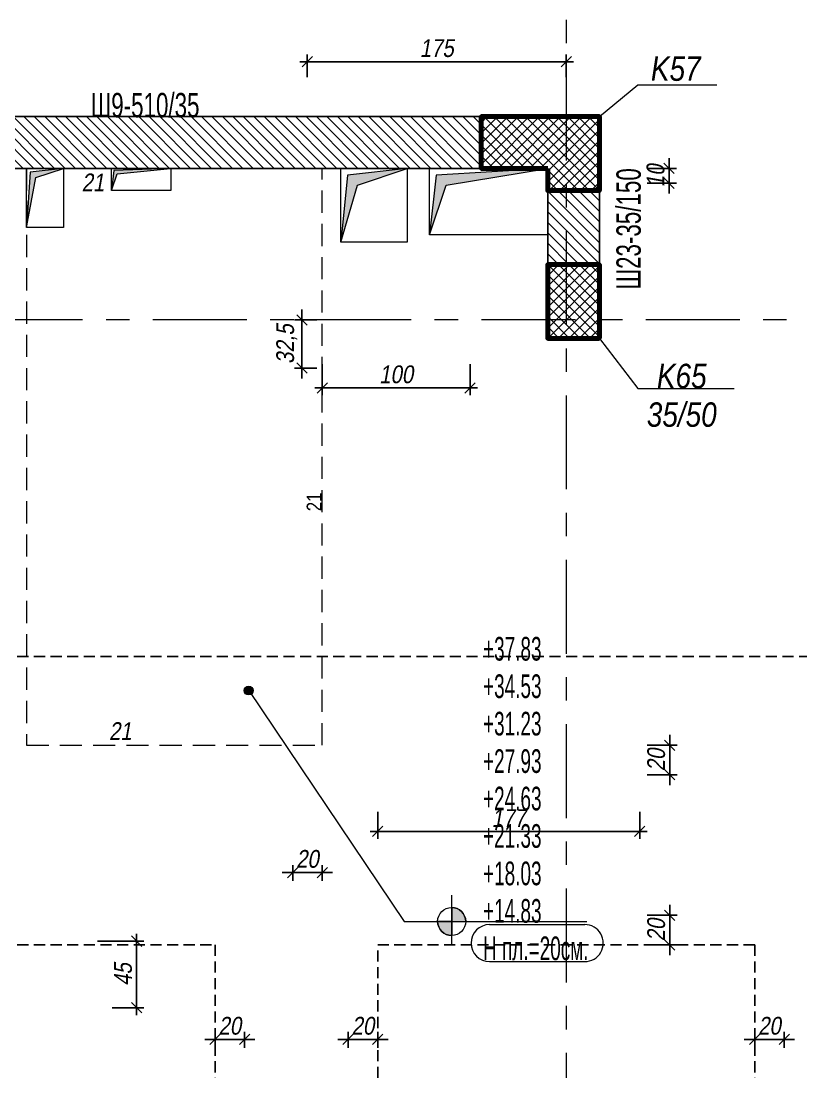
# Model space of a CAD drawing. Header units: millimetres. Extents: x 15565 to 20040, y -491 to 2778.
# Drawn here: x 17232 to 17759, y 550 to 1261 of the extents above; entities that cross this region are included whole.
import ezdxf

# ---------------------------------------------------------------- set-up
doc = ezdxf.new("R2010")
doc.units = ezdxf.units.MM
doc.header["$PDMODE"] = 35
for name, pattern in [('Grid Line', [111.125, 63.49999999999999, -15.875, 15.875, -15.875]), ('HIDDEN', [0.375, 0.25, -0.125]), ('Hidden 3mm', [22.5, 15, -7.499999999999999])]:
    doc.linetypes.add(name, pattern=pattern)
doc.layers.get('Defpoints').update_dxf_attribs({"color": 6})
for name, color, linetype, lineweight in [('A-DETL-GENF', 92, 'Continuous', 18), ('A-FLOR-HDLN', 132, 'Hidden 3mm', 18), ('A-FLOR-IDEN', 11, 'Continuous', 9), ('A-WALL-IDEN', 52, 'Continuous', 9), ('A-WALL-PATT', 7, 'Continuous', 50), ('C- оси', 1, 'Continuous', 9), ('S-COLS', 126, 'Continuous', 70), ('S-COLS-IDEN', 50, 'Continuous', 9), ('S-COLS_H', 7, 'Continuous', 70), ('греди', 4, 'Continuous', 25), ('гредиOther', 4, 'Continuous', 25), ('стени', 3, 'Continuous', 25)]:
    doc.layers.add(name, color=color, linetype=linetype, lineweight=lineweight)
doc.layers.add('GA_X', color=41, linetype='Continuous')
doc.layers.add('GA_Y', color=41, linetype='Continuous')
doc.styles.add('Arial Narrow_2', font='ARIALN.TTF', dxfattribs={"width": 0.8, "height": 16.5})
doc.styles.add('Arial Narrow_4', font='ARIALN.TTF', dxfattribs={"width": 0.7, "height": 15.99999999999999})
doc.styles.add('Arial Narrow_I_1', font='ARIALNI.TTF', dxfattribs={"height": 16.49999999999999})
doc.styles.add('arn', font='ARIALN.TTF')
doc.styles.add('text', font='ARIALN.TTF', dxfattribs={"oblique": 10})
doc.dimstyles.new('arm', dxfattribs={"dimtxt": 10, "dimasz": 7, "dimexe": 5, "dimexo": 5, "dimgap": 3, "dimtad": 1, "dimdec": 1, "dimrnd": 0.5, "dimzin": 9, "dimtxsty": 'arn', "dimblk": 'OBLIQUE', "dimcen": -2.5, "dimdle": 5, "dimse1": 1, "dimse2": 1, "dimsd1": 1, "dimsd2": 1, "dimclrd": 256, "dimclre": 256, "dimclrt": 21, "dimadec": 0, "dimazin": 0, "dimtfac": 1, "dimtdec": 1, "dimtix": 1, "dimtmove": 2, "dimatfit": 3, "dimldrblk": 'DOT', "dimfxl": 1, "dimlwd": -1, "dimlwe": -1, "dimarcsym": 0})
doc.dimstyles.new('S&P', dxfattribs={"dimtxt": 12, "dimasz": 7, "dimexe": 5, "dimexo": 5, "dimgap": 3, "dimtad": 1, "dimdec": 1, "dimrnd": 0.5, "dimzin": 9, "dimtxsty": 'text', "dimblk": 'OBLIQUE', "dimcen": -2.5, "dimdle": 5, "dimclrd": 256, "dimclre": 256, "dimclrt": 21, "dimadec": 0, "dimazin": 0, "dimtfac": 1, "dimtdec": 1, "dimtix": 1, "dimtmove": 2, "dimatfit": 3, "dimldrblk": 'DOT', "dimfxl": 1, "dimlwd": -1, "dimlwe": -1, "dimarcsym": 0})
pattern_1 = [(135, (-14351.68166962465, 4115.317611018292), (-3.535533905932738, -3.535533905932737), [])]
pattern_2 = [(45, (-14351.68166962465, 4115.317611018292), (-3.535533905932738, 3.535533905932738), []), (135, (-14351.68166962465, 4115.317611018292), (-3.535533905932738, -3.535533905932737), [])]

# ---------------------------------------------------------------- blocks, each defined once
blk = doc.blocks.new('_Oblique')
at = {"color": 0, "linetype": 'ByBlock', "lineweight": -2}
blk.add_line((-0.5, -0.5), (0.5, 0.5), dxfattribs=at)
blk = doc.blocks.new('*D46')
at = {"layer": 'Defpoints', "color": 0, "transparency": 16777216}
for p in [(17650.1999539829, 771.163100662196), (17650.1999539829, 751.1631006621958), (17670.52575277932, 751.1631006621959)]:
    blk.add_point(p, dxfattribs=at)
at = {"layer": 'GA_X', "transparency": 16777216}
for p, q in [((17670.52575277932, 771.1631006621961), (17670.52575277932, 778.1631006621961)), ((17655.1999539829, 771.163100662196), (17675.52575277932, 771.1631006621961)), ((17670.52575277932, 771.1631006621961), (17670.52575277932, 751.1631006621959)), ((17655.1999539829, 751.1631006621958), (17675.52575277932, 751.1631006621959)), ((17670.52575277932, 751.1631006621959), (17670.52575277932, 744.1631006621959))]:
    blk.add_line(p, q, dxfattribs=at)
at = {"layer": 'GA_X', "transparency": 16777216, "xscale": 7, "yscale": 7, "zscale": 7}
for p, rotation in [((17670.52575277932, 771.1631006621961), 270), ((17670.52575277932, 751.1631006621959), 90)]:
    blk.add_blockref('_Oblique', p, dxfattribs=dict(at, rotation=rotation))
at = {"layer": 'GA_X', "color": 21, "transparency": 16777216, "insert": (17661.39887692666, 761.1631006621908), "char_height": 12, "attachment_point": 5, "rotation": 90, "style": 'text'}
blk.add_mtext('20', dxfattribs=at)
blk = doc.blocks.new('_Dot')
at = {"color": 0, "linetype": 'ByBlock', "lineweight": -2}
blk.add_line((-0.5, 0), (-1, 0), dxfattribs=at)
at = {"color": 0, "linetype": 'ByBlock', "const_width": 0.5}
blk.add_lwpolyline([(-0.25, 0, 1), (0.25, 0, 1)], format="xyb", close=True, dxfattribs=at)
blk = doc.blocks.new('*D56')
at = {"layer": 'Defpoints', "color": 0, "transparency": 16777216}
for p in [(17650.1999539829, 656.1631006622358), (17650.1999539829, 636.1631006622358), (17670.5257527793, 636.1631006622359)]:
    blk.add_point(p, dxfattribs=at)
at = {"layer": 'GA_X', "transparency": 16777216}
for p, q in [((17670.5257527793, 656.1631006622359), (17670.5257527793, 663.1631006622359)), ((17655.1999539829, 656.1631006622358), (17675.5257527793, 656.1631006622359)), ((17670.5257527793, 656.1631006622359), (17670.5257527793, 636.1631006622359)), ((17655.1999539829, 636.1631006622358), (17675.5257527793, 636.1631006622359)), ((17670.5257527793, 636.1631006622359), (17670.5257527793, 629.1631006622359))]:
    blk.add_line(p, q, dxfattribs=at)
at = {"layer": 'GA_X', "transparency": 16777216, "xscale": 7, "yscale": 7, "zscale": 7}
for p, rotation in [((17670.5257527793, 656.1631006622359), 270), ((17670.5257527793, 636.1631006622359), 90)]:
    blk.add_blockref('_Oblique', p, dxfattribs=dict(at, rotation=rotation))
at = {"layer": 'GA_X', "color": 21, "transparency": 16777216, "insert": (17661.39887692664, 646.1631006622307), "char_height": 12, "attachment_point": 5, "rotation": 90, "style": 'text'}
blk.add_mtext('20', dxfattribs=at)
blk = doc.blocks.new('*D69')
at = {"layer": 'Defpoints', "color": 0, "transparency": 16777216}
for p in [(17650.1999539829, 1161.163100662236), (17650.1999539829, 1151.163100662236), (17670.06293635174, 1151.163100662236)]:
    blk.add_point(p, dxfattribs=at)
at = {"layer": 'GA_X', "transparency": 16777216}
for p, q in [((17670.06293635174, 1161.163100662236), (17670.06293635174, 1168.163100662236)), ((17655.1999539829, 1161.163100662236), (17675.06293635174, 1161.163100662236)), ((17670.06293635174, 1161.163100662236), (17670.06293635174, 1151.163100662236)), ((17655.1999539829, 1151.163100662236), (17675.06293635174, 1151.163100662236)), ((17670.06293635174, 1151.163100662236), (17670.06293635174, 1144.163100662236))]:
    blk.add_line(p, q, dxfattribs=at)
at = {"layer": 'GA_X', "transparency": 16777216, "xscale": 7, "yscale": 7, "zscale": 7}
for p, rotation in [((17670.06293635174, 1161.163100662236), 270), ((17670.06293635174, 1151.163100662236), 90)]:
    blk.add_blockref('_Oblique', p, dxfattribs=dict(at, rotation=rotation))
at = {"layer": 'GA_X', "color": 21, "transparency": 16777216, "insert": (17660.93606049908, 1156.163100662231), "char_height": 12, "attachment_point": 5, "rotation": 90, "style": 'text'}
blk.add_mtext('10', dxfattribs=at)
blk = doc.blocks.new('*D73')
at = {"layer": 'Defpoints', "color": 0, "transparency": 16777216}
for p in [(17437.96453472594, 946.1940963954135), (17437.96453472602, 946.1940963954135), (17437.96453472594, 925.1940963954135)]:
    blk.add_point(p, dxfattribs=at)
at = {"layer": 'GA_X', "color": 21, "transparency": 16777216, "insert": (17429.94407087882, 935.6940963954083), "char_height": 10, "attachment_point": 5, "rotation": 90, "style": 'arn'}
blk.add_mtext('21', dxfattribs=at)
blk = doc.blocks.new('*D104')
at = {"layer": 'Defpoints', "color": 0, "transparency": 16777216}
for p in [(17435.46453472595, 1033.870857741711), (17535.46453472592, 1033.870857741711), (17535.46453472592, 1012.720913561096)]:
    blk.add_point(p, dxfattribs=at)
at = {"layer": 'GA_X', "transparency": 16777216}
for p, q in [((17435.46453472595, 1028.870857741711), (17435.46453472595, 1007.720913561096)), ((17535.46453472592, 1028.870857741711), (17535.46453472592, 1007.720913561096)), ((17430.46453472595, 1012.720913561096), (17540.46453472592, 1012.720913561096))]:
    blk.add_line(p, q, dxfattribs=at)
at = {"layer": 'GA_X', "transparency": 16777216, "xscale": 7, "yscale": 7, "zscale": 7, "rotation": 180}
blk.add_blockref('_Oblique', (17435.46453472595, 1012.720913561096), dxfattribs=at)
at = {"layer": 'GA_X', "transparency": 16777216, "xscale": 7, "yscale": 7, "zscale": 7}
blk.add_blockref('_Oblique', (17535.46453472592, 1012.720913561096), dxfattribs=at)
at = {"layer": 'GA_X', "color": 21, "transparency": 16777216, "insert": (17485.46453472594, 1021.847789413756), "char_height": 12, "attachment_point": 5, "style": 'text'}
blk.add_mtext('100', dxfattribs=at)
blk = doc.blocks.new('*D113')
at = {"layer": 'Defpoints', "color": 0, "transparency": 16777216}
for p in [(17472.96453472599, 731.1202096048688), (17650.1999539829, 731.1202096048688), (17650.1999539829, 712.8600135873039)]:
    blk.add_point(p, dxfattribs=at)
at = {"layer": 'GA_X', "transparency": 16777216}
for p, q in [((17472.96453472599, 726.1202096048688), (17472.96453472599, 707.8600135873039)), ((17650.1999539829, 726.1202096048688), (17650.1999539829, 707.8600135873039)), ((17467.96453472599, 712.8600135873039), (17655.1999539829, 712.8600135873039))]:
    blk.add_line(p, q, dxfattribs=at)
at = {"layer": 'GA_X', "transparency": 16777216, "xscale": 7, "yscale": 7, "zscale": 7, "rotation": 180}
blk.add_blockref('_Oblique', (17472.96453472599, 712.8600135873039), dxfattribs=at)
at = {"layer": 'GA_X', "transparency": 16777216, "xscale": 7, "yscale": 7, "zscale": 7}
blk.add_blockref('_Oblique', (17650.1999539829, 712.8600135873039), dxfattribs=at)
at = {"layer": 'GA_X', "color": 21, "transparency": 16777216, "insert": (17561.58224435445, 721.8845702039479), "char_height": 12, "attachment_point": 5, "style": 'text'}
blk.add_mtext('177', dxfattribs=at)
blk = doc.blocks.new('*D144')
at = {"layer": 'Defpoints', "color": 0, "transparency": 16777216}
for p in [(17382.96453472594, 572.2498405955248), (17362.96453472594, 561.5968754966738), (17382.96453472594, 561.5968754966738)]:
    blk.add_point(p, dxfattribs=at)
at = {"layer": 'GA_Y', "transparency": 16777216}
for p, q in [((17362.96453472594, 566.5968754966738), (17362.96453472594, 577.2498405955248)), ((17382.96453472594, 566.5968754966738), (17382.96453472594, 577.2498405955248)), ((17362.96453472594, 572.2498405955248), (17355.96453472594, 572.2498405955248)), ((17362.96453472594, 572.2498405955248), (17382.96453472594, 572.2498405955248)), ((17382.96453472594, 572.2498405955248), (17389.96453472594, 572.2498405955248))]:
    blk.add_line(p, q, dxfattribs=at)
at = {"layer": 'GA_Y', "transparency": 16777216, "xscale": 7, "yscale": 7, "zscale": 7}
blk.add_blockref('_Oblique', (17362.96453472594, 572.2498405955248), dxfattribs=at)
at = {"layer": 'GA_Y', "transparency": 16777216, "xscale": 7, "yscale": 7, "zscale": 7, "rotation": 180}
blk.add_blockref('_Oblique', (17382.96453472594, 572.2498405955248), dxfattribs=at)
at = {"layer": 'GA_Y', "color": 21, "transparency": 16777216, "insert": (17372.96453472594, 581.3767164481851), "char_height": 12, "attachment_point": 5, "style": 'text'}
blk.add_mtext('20', dxfattribs=at)
blk = doc.blocks.new('*D145')
at = {"layer": 'Defpoints', "color": 0, "transparency": 16777216}
for p in [(17747.96453472594, 572.2498405955155), (17727.96453472594, 561.5968754966644), (17747.96453472594, 561.5968754966644)]:
    blk.add_point(p, dxfattribs=at)
at = {"layer": 'GA_Y', "transparency": 16777216}
for p, q in [((17727.96453472594, 566.5968754966644), (17727.96453472594, 577.2498405955155)), ((17747.96453472594, 566.5968754966644), (17747.96453472594, 577.2498405955155)), ((17727.96453472594, 572.2498405955155), (17720.96453472594, 572.2498405955155)), ((17727.96453472594, 572.2498405955155), (17747.96453472594, 572.2498405955155)), ((17747.96453472594, 572.2498405955155), (17754.96453472594, 572.2498405955155))]:
    blk.add_line(p, q, dxfattribs=at)
at = {"layer": 'GA_Y', "transparency": 16777216, "xscale": 7, "yscale": 7, "zscale": 7}
blk.add_blockref('_Oblique', (17727.96453472594, 572.2498405955155), dxfattribs=at)
at = {"layer": 'GA_Y', "transparency": 16777216, "xscale": 7, "yscale": 7, "zscale": 7, "rotation": 180}
blk.add_blockref('_Oblique', (17747.96453472594, 572.2498405955155), dxfattribs=at)
at = {"layer": 'GA_Y', "color": 21, "transparency": 16777216, "insert": (17737.96453472594, 581.3767164481758), "char_height": 12, "attachment_point": 5, "style": 'text'}
blk.add_mtext('20', dxfattribs=at)
blk = doc.blocks.new('*D153')
at = {"layer": 'Defpoints', "color": 0, "transparency": 16777216}
for p in [(17472.96453472598, 572.2498405955236), (17452.96453472598, 561.5968754966725), (17472.96453472598, 561.5968754966725)]:
    blk.add_point(p, dxfattribs=at)
at = {"layer": 'GA_Y', "transparency": 16777216}
for p, q in [((17452.96453472598, 566.5968754966725), (17452.96453472598, 577.2498405955236)), ((17472.96453472598, 566.5968754966725), (17472.96453472598, 577.2498405955236)), ((17452.96453472598, 572.2498405955236), (17445.96453472598, 572.2498405955236)), ((17452.96453472598, 572.2498405955236), (17472.96453472598, 572.2498405955236)), ((17472.96453472598, 572.2498405955236), (17479.96453472598, 572.2498405955236))]:
    blk.add_line(p, q, dxfattribs=at)
at = {"layer": 'GA_Y', "transparency": 16777216, "xscale": 7, "yscale": 7, "zscale": 7}
blk.add_blockref('_Oblique', (17452.96453472598, 572.2498405955236), dxfattribs=at)
at = {"layer": 'GA_Y', "transparency": 16777216, "xscale": 7, "yscale": 7, "zscale": 7, "rotation": 180}
blk.add_blockref('_Oblique', (17472.96453472598, 572.2498405955236), dxfattribs=at)
at = {"layer": 'GA_Y', "color": 21, "transparency": 16777216, "insert": (17462.96453472598, 581.3767164481839), "char_height": 12, "attachment_point": 5, "style": 'text'}
blk.add_mtext('20', dxfattribs=at)
blk = doc.blocks.new('*D158')
at = {"layer": 'Defpoints', "color": 0, "transparency": 16777216}
for p in [(17415.46453472593, 685.0786603812018), (17415.46453472593, 674.4256952823507), (17435.46453472593, 674.4256952823507)]:
    blk.add_point(p, dxfattribs=at)
at = {"layer": 'GA_Y', "transparency": 16777216}
for p, q in [((17415.46453472593, 679.4256952823507), (17415.46453472593, 690.0786603812018)), ((17435.46453472593, 679.4256952823507), (17435.46453472593, 690.0786603812018)), ((17415.46453472593, 685.0786603812018), (17408.46453472593, 685.0786603812018)), ((17435.46453472593, 685.0786603812018), (17415.46453472593, 685.0786603812018)), ((17435.46453472593, 685.0786603812018), (17442.46453472593, 685.0786603812018))]:
    blk.add_line(p, q, dxfattribs=at)
at = {"layer": 'GA_Y', "transparency": 16777216, "xscale": 7, "yscale": 7, "zscale": 7}
blk.add_blockref('_Oblique', (17415.46453472593, 685.0786603812018), dxfattribs=at)
at = {"layer": 'GA_Y', "transparency": 16777216, "xscale": 7, "yscale": 7, "zscale": 7, "rotation": 180}
blk.add_blockref('_Oblique', (17435.46453472593, 685.0786603812018), dxfattribs=at)
at = {"layer": 'GA_Y', "color": 21, "transparency": 16777216, "insert": (17425.46453472593, 694.2055362338621), "char_height": 12, "attachment_point": 5, "style": 'text'}
blk.add_mtext('20', dxfattribs=at)
blk = doc.blocks.new('*D180')
at = {"layer": 'Defpoints', "color": 0, "transparency": 16777216}
for p in [(17278.39083629224, 638.6631006622317), (17309.90115025506, 638.6631006622317), (17288.39083629224, 593.663100662196)]:
    blk.add_point(p, dxfattribs=at)
at = {"layer": 'GA_Y', "transparency": 16777216}
for p, q in [((17309.90115025506, 588.663100662196), (17309.90115025506, 643.6631006622317)), ((17283.39083629224, 638.6631006622317), (17314.90115025506, 638.6631006622317)), ((17293.39083629224, 593.663100662196), (17314.90115025506, 593.663100662196))]:
    blk.add_line(p, q, dxfattribs=at)
at = {"layer": 'GA_Y', "transparency": 16777216, "xscale": 7, "yscale": 7, "zscale": 7}
for p, rotation in [((17309.90115025506, 638.6631006622317), 90), ((17309.90115025506, 593.663100662196), 270)]:
    blk.add_blockref('_Oblique', p, dxfattribs=dict(at, rotation=rotation))
at = {"layer": 'GA_Y', "color": 21, "transparency": 16777216, "insert": (17300.79883101904, 616.1631006622089), "char_height": 12, "attachment_point": 5, "rotation": 90, "style": 'text'}
blk.add_mtext('45', dxfattribs=at)
blk = doc.blocks.new('*D199')
at = {"layer": 'Defpoints', "color": 0, "transparency": 16777216}
for p in [(17288.39083629224, 768.6631006621958), (17309.39083629224, 768.6631006621958), (17309.39083629224, 768.6631006621958)]:
    blk.add_point(p, dxfattribs=at)
at = {"layer": 'GA_Y', "color": 21, "transparency": 16777216, "insert": (17298.89083629224, 780.6876572788397), "char_height": 12, "attachment_point": 5, "style": 'text'}
blk.add_mtext('21', dxfattribs=at)
blk = doc.blocks.new('_None')
blk = doc.blocks.new('*D216')
at = {"layer": 'Defpoints', "color": 0, "transparency": 16777216}
for p in [(17269.87356215088, 1163.663139122056), (17290.87356215088, 1163.663139122056), (17290.87356215088, 1163.663139122056)]:
    blk.add_point(p, dxfattribs=at)
at = {"layer": 'GA_Y', "color": 21, "transparency": 16777216, "insert": (17280.37356215088, 1151.6876957387), "char_height": 12, "attachment_point": 5, "style": 'text'}
blk.add_mtext('21', dxfattribs=at)
blk = doc.blocks.new('*D221')
at = {"layer": 'Defpoints', "color": 0, "transparency": 16777216}
for p in [(17600.46453472596, 1233.270282903735), (17425.36049762763, 1217.930411861577), (17600.46453472596, 1217.930411861577)]:
    blk.add_point(p, dxfattribs=at)
at = {"layer": 'GA_Y', "transparency": 16777216}
for p, q in [((17425.36049762763, 1222.930411861577), (17425.36049762763, 1238.270282903735)), ((17600.46453472596, 1222.930411861577), (17600.46453472596, 1238.270282903735)), ((17420.36049762763, 1233.270282903735), (17605.46453472596, 1233.270282903735))]:
    blk.add_line(p, q, dxfattribs=at)
at = {"layer": 'GA_Y', "transparency": 16777216, "xscale": 7, "yscale": 7, "zscale": 7, "rotation": 180}
blk.add_blockref('_Oblique', (17425.36049762763, 1233.270282903735), dxfattribs=at)
at = {"layer": 'GA_Y', "transparency": 16777216, "xscale": 7, "yscale": 7, "zscale": 7}
blk.add_blockref('_Oblique', (17600.46453472596, 1233.270282903735), dxfattribs=at)
at = {"layer": 'GA_Y', "color": 21, "transparency": 16777216, "insert": (17512.9125161768, 1242.397158756396), "char_height": 12, "attachment_point": 5, "style": 'text'}
blk.add_mtext('175', dxfattribs=at)
blk = doc.blocks.new('*D249')
at = {"layer": 'Defpoints', "color": 0, "transparency": 16777216}
for p in [(17421.71453473012, 1058.663100662432), (17436.71453472619, 1058.663100662432), (17436.71453472595, 1026.163100662345)]:
    blk.add_point(p, dxfattribs=at)
at = {"layer": 'GA_Y', "transparency": 16777216}
for p, q in [((17421.71453473012, 1058.663100662432), (17421.71453473012, 1065.663100662432)), ((17431.71453472619, 1058.663100662432), (17416.71453473012, 1058.663100662432)), ((17421.71453473012, 1026.163100662345), (17421.71453473012, 1058.663100662432)), ((17431.71453472595, 1026.163100662345), (17416.71453473012, 1026.163100662345)), ((17421.71453473012, 1026.163100662345), (17421.71453473012, 1019.163100662345))]:
    blk.add_line(p, q, dxfattribs=at)
at = {"layer": 'GA_Y', "transparency": 16777216, "xscale": 7, "yscale": 7, "zscale": 7}
for p, rotation in [((17421.71453473012, 1058.663100662432), 270), ((17421.71453473012, 1026.163100662345), 90)]:
    blk.add_blockref('_Oblique', p, dxfattribs=dict(at, rotation=rotation))
at = {"layer": 'GA_Y', "color": 21, "transparency": 16777216, "insert": (17411.50307497568, 1042.413100662383), "char_height": 12, "attachment_point": 5, "rotation": 90, "style": 'text'}
blk.add_mtext('32,5', dxfattribs=at)
blk = doc.blocks.new('Таг НК_колона - Таг НК_колона-2895541-КОФРАЖЕН ПЛАН НА КОТА _14_88 - L5')
at = {"layer": 'S-COLS-IDEN'}
blk.add_line((-0.443394790931286, 0.4789449613255733), (0.62593779517934, 0.4789449613255733), dxfattribs=at)
blk = doc.blocks.new('Таг колона - Таг колона-2887543-КОФРАЖЕН ПЛАН НА КОТА _14_88 - L5')
at = {"layer": 'S-COLS-IDEN'}
blk.add_line((-0.613053480066146, 1.1e-15), (0.6869465199338541, 1.1e-15), dxfattribs=at)
blk = doc.blocks.new('Таг плоча_uv_com - Таг плоча_uv_com-3899662-КОФРАЖЕН ПЛАН НА КОТА _14_88 - L5')
at = {"layer": 'A-FLOR-IDEN'}
h = blk.add_hatch(color=256, dxfattribs=at)
edge = h.paths.add_edge_path()
edge.add_line((0.1899999999999999, -1.9e-15), (0, -1.3e-15))
edge.add_line((0, -1.3e-15), (3e-16, 0.1899999999999999))
edge.add_arc((0, 0), 0.1900000000000002, -6.252776074688882e-13, 90.00000000000028, ccw=False)
h = blk.add_hatch(color=256, dxfattribs=at)
edge = h.paths.add_edge_path()
edge.add_line((-0.190000000000001, 7e-16), (-1.1e-15, 1.3e-15))
edge.add_line((-1e-15, 1.3e-15), (-1e-16, -0.1899999999999999))
edge.add_arc((-8e-16, 3e-16), 0.1900000000000006, 180.0000000000002, 270.0000000000002, ccw=False)
for p, q in [((-5e-16, -0.3224632881482132), (6e-16, 0.3575367118517868)), ((3e-16, 0.19), (-3e-16, -0.19)), ((3e-16, 0.1899999999999999), (0, -1.3e-15)), ((-0.3749398558284751, 5e-16), (1.828679301997785, -6.6e-15)), ((-0.19, 6e-16), (0.19, -6e-16)), ((-1.1e-15, 1.3e-15), (-0.190000000000001, 7e-16)), ((-1e-16, -0.1899999999999999), (-1e-15, 1.3e-15)), ((0, -1.3e-15), (0.1899999999999999, -1.9e-15)), ((0.5130638338297773, -0.0417276904841656), (1.800514757883111, -0.0417276904841698)), ((0.5130638338297739, -0.5417276904841656), (1.800514757883111, -0.5417276904841697))]:
    blk.add_line(p, q, dxfattribs=at)
blk.add_circle((0, 0), 0.1900000000000002, dxfattribs=at)
for centre, radius, start, end in [((0, 0), 0.1900000000000002, 359.999999999999, 89.99999999999994), ((-8e-16, 3e-16), 0.1900000000000006, 179.9999999999998, 269.9999999999999), ((0.5130638338297765, -0.2917276904841656), 0.2499999999999998, 89.99999999999977, 269.999999999999), ((1.80051475788311, -0.2917276904841698), 0.2500000000000002, 269.9999999999998, 89.99999999999984)]:
    blk.add_arc(centre, radius, start, end, dxfattribs=at)
blk = doc.blocks.new('Отвор плоча правоъгълен_1 - Отвор плоча правоъгълен_1-3784189-КОФРАЖЕН ПЛАН НА КОТА _14_88 - L5')
at = {"layer": 'греди', "linetype": 'Hidden 3mm', "lineweight": 18}
blk.add_hatch(color=9, dxfattribs=at).paths.add_polyline_path([(-39.99999999996838, -22.50000000000398), (-28.74999999996834, 11.24999999999701), (40.00000000003162, 22.49999999999683), (-35.49999999996854, 17.99999999999699)])
at = {"layer": 'A-DETL-GENF', "color": 142}
for p, q in [((-39.99999999999967, -22.50000000000075), (-39.99999999999967, 22.49999999999993)), ((39.91676649302343, 22.49503906249776), (-35.50000000000012, 17.99999999999993)), ((-28.74999999999971, 11.24999999999994), (39.96968315970905, 22.49503906249753)), ((-35.50000000000012, 17.99999999999992), (-39.99999999999991, -22.50000000000087)), ((-39.99999999999991, -22.50000000000087), (-28.74999999999971, 11.24999999999994)), ((39.99999999999995, -22.50000000000075), (-39.99999999999968, -22.50000000000075))]:
    blk.add_line(p, q, dxfattribs=at)
blk = doc.blocks.new('Отвор плоча правоъгълен_1 - Отвор плоча правоъгълен_1-V6-КОФРАЖЕН ПЛАН НА КОТА _14_88 - L5')
at = {"layer": 'греди', "linetype": 'Hidden 3mm', "lineweight": 18}
blk.add_hatch(color=9, dxfattribs=at).paths.add_polyline_path([(-22.49999999996196, -25.00000000000384), (-11.24999999996192, 13.74999999999687), (22.5000000000382, 24.99999999999692), (-17.99999999996255, 20.49999999999707), (-21.79614519350629, -17.88324584583957)])
at = {"layer": 'A-DETL-GENF', "color": 142}
for p, q in [((-22.49999999999966, -25.00000000000075), (-22.49999999999966, 24.99999999999993)), ((22.45535156247568, 24.99503906249698), (-18.00000000000009, 20.4999999999999)), ((-11.24999999999966, 13.7499999999999), (22.48511718749147, 24.99503906249684)), ((22.49999999999996, 24.99999999999993), (22.49999999999996, -25.00000000000075)), ((-18.00000000000009, 20.49999999999991), (-22.4999999999999, -25.00000000000087)), ((-22.4999999999999, -25.00000000000087), (-11.24999999999966, 13.7499999999999)), ((22.49999999999996, -25.00000000000075), (-22.49999999999966, -25.00000000000075))]:
    blk.add_line(p, q, dxfattribs=at)
blk = doc.blocks.new('Отвор плоча правоъгълен_1 - Отвор плоча правоъгълен_1-3784709-КОФРАЖЕН ПЛАН НА КОТА _14_88 - L5')
at = {"layer": 'греди', "linetype": 'Hidden 3mm', "lineweight": 18}
blk.add_hatch(color=9, dxfattribs=at).paths.add_polyline_path([(-19.99999999996903, -7.500000000004142), (-16.2499999999688, 3.749999999996765), (20.00000000003097, 7.499999999996562), (-18.49999999996916, 5.999999999996687)])
at = {"layer": 'A-DETL-GENF', "color": 142}
for p, q in [((-19.99999999999965, -7.500000000000759), (-19.99999999999965, 7.499999999999919)), ((19.87266927080731, 7.495039062498661), (-18.50000000000011, 5.999999999999927)), ((-16.2499999999997, 3.749999999999941), (19.95204427082387, 7.495039062498695)), ((19.99999999999996, 7.499999999999919), (19.99999999999996, -7.500000000000759)), ((-18.50000000000011, 5.999999999999927), (-19.9999999999999, -7.500000000000888)), ((-19.9999999999999, -7.500000000000888), (-16.2499999999997, 3.749999999999941)), ((19.99999999999996, -7.500000000000759), (-19.99999999999965, -7.500000000000759))]:
    blk.add_line(p, q, dxfattribs=at)
blk = doc.blocks.new('Отвор плоча правоъгълен_1 - Отвор плоча правоъгълен_1-3791609-КОФРАЖЕН ПЛАН НА КОТА _14_88 - L5')
at = {"layer": 'греди', "linetype": 'Hidden 3mm', "lineweight": 18}
blk.add_hatch(color=9, dxfattribs=at).paths.add_polyline_path([(-12.49999999996597, -20.00000000000433), (-6.249999999965659, 13.74999999999644), (12.50000000003397, 19.99999999999632), (-9.999999999966107, 17.49999999999645)])
at = {"layer": 'A-DETL-GENF', "color": 142}
for p, q in [((-12.49999999999965, -20.00000000000075), (-12.49999999999965, 19.99999999999992)), ((-10.0000000000001, 17.49999999999991), (-12.4999999999999, -20.00000000000088)), ((12.45535156249474, 19.99503906249909), (-10.0000000000001, 17.49999999999991)), ((-6.249999999999662, 13.7499999999999), (12.48511718749867, 19.99503906249923)), ((12.49999999999997, 19.99999999999992), (12.49999999999997, -20.00000000000075)), ((-12.4999999999999, -20.00000000000088), (-6.24999999999966, 13.74999999999991)), ((12.49999999999997, -20.00000000000075), (-12.49999999999965, -20.00000000000075))]:
    blk.add_line(p, q, dxfattribs=at)

msp = doc.modelspace()

# ---------------------------------------------------------------- hatches: boundary and pattern name
at = {"layer": 'A-FLOR-IDEN'}
h = msp.add_hatch(color=256, dxfattribs=at)
edge = h.paths.add_edge_path()
edge.add_arc((17385.70606905813, 808.1067139956522), 2.999999999996216, 0, 360)
at = {"layer": 'A-WALL-PATT', "lineweight": 18}
h = msp.add_hatch(dxfattribs=at)
h.set_pattern_fill('FP_2', color=250, style=0, pattern_type=2)
h.set_pattern_definition(pattern_1)
h.paths.add_polyline_path([(17528.36906601711, 1161.163100662228), (17542.96453472599, 1161.163100662228), (17542.96453472599, 1196.163100662228), (17192.964534726, 1196.163100662228), (17192.964534726, 1161.163100662228), (17428.71600674133, 1161.163100662228)])
h = msp.add_hatch(dxfattribs=at)
h.set_pattern_fill('FP_2', color=250, style=0, pattern_type=2)
h.set_pattern_definition(pattern_1)
h.paths.add_polyline_path([(17587.96453472599, 1096.163100662228), (17622.964534726, 1096.163100662228), (17622.964534726, 1146.163100662236), (17587.96453472599, 1146.163100662236), (17587.96453472599, 1130.665021530522)])
at = {"layer": 'S-COLS_H', "lineweight": 18}
h = msp.add_hatch(dxfattribs=at)
h.set_pattern_fill('FP_1', color=256, style=0, pattern_type=2)
h.set_pattern_definition(pattern_2)
h.paths.add_polyline_path([(17587.96453472599, 1146.163100662228), (17622.964534726, 1146.163100662228), (17622.964534726, 1196.163100662228), (17542.96453472599, 1196.163100662228), (17542.96453472599, 1161.163100662228), (17587.96453472599, 1161.163100662228), (17587.96453472599, 1147.104847692719)])
h = msp.add_hatch(dxfattribs=at)
h.set_pattern_fill('FP_1', color=256, style=0, pattern_type=2)
h.set_pattern_definition(pattern_2)
h.paths.add_polyline_path([(17622.964534726, 1046.163100662228), (17622.964534726, 1096.163100662228), (17587.96453472599, 1096.163100662228), (17587.96453472599, 1046.163100662228)])

# ---------------------------------------------------------------- linework, layer by layer
at = {"layer": 'A-FLOR-HDLN'}
msp.add_lwpolyline([(17235.46453472596, 1161.163100662236), (17235.46453472595, 771.1631006621992), (17435.46453472593, 771.1631006621992), (17435.46453472593, 1161.163100662236)], close=True, dxfattribs=at)
at = {"layer": 'A-FLOR-IDEN'}
for p, q in [((17385.70606905813, 808.1067139956522), (17490.93030044486, 651.9583895094493)), ((17490.93030044486, 651.9583895094493), (17504.2758127183, 651.9583895094493))]:
    msp.add_line(p, q, dxfattribs=at)
msp.add_circle((17385.70606905813, 808.1067139956522), 2.999999999996216, dxfattribs=at)
at = {"layer": 'C- оси', "linetype": 'Grid Line'}
for p, q in [((17600.46453472594, 2341.163100662243), (17600.46453472594, 31.16310066223559)), ((18717.96453472593, 1058.663100662236), (15727.96453472594, 1058.663100662236))]:
    msp.add_line(p, q, dxfattribs=at)
at = {"layer": 'Defpoints', "color": 252, "linetype": 'HIDDEN', "ltscale": 30}
msp.add_lwpolyline([(16612.96453472594, 1298.663100662236), (17832.96453472594, 1298.663100662236), (17832.96453472594, 831.1631006622356), (16612.96453472594, 831.1631006622356)], close=True, dxfattribs=at)
for points in [[(17082.96453472597, 231.1631006622356), (17082.96453472597, 636.1631006622356), (17362.96453472594, 636.1631006622356), (17362.96453472594, 231.1631006622356)], [(17472.96453472598, 231.1631006622356), (17472.96453472598, 636.1631006622356), (17727.96453472594, 636.1631006622356), (17727.96453472594, 231.1631006622283)]]:
    msp.add_lwpolyline(points, dxfattribs=at)
at = {"layer": 'S-COLS'}
for points in [[(17587.96453472595, 1161.163100662228), (17542.96453472595, 1161.163100662228), (17542.96453472595, 1196.163100662236), (17622.96453472596, 1196.163100662236), (17622.96453472596, 1146.163100662228), (17587.96453472595, 1146.163100662228)], [(17622.96453472595, 1046.163100662236), (17587.96453472595, 1046.163100662236), (17587.96453472595, 1096.163100662236), (17622.96453472595, 1096.163100662236)]]:
    msp.add_lwpolyline(points, close=True, dxfattribs=at)
at = {"layer": 'S-COLS-IDEN'}
for p, q in [((17622.96453472594, 1196.163100662228), (17648.99082600269, 1217.675455105253)), ((17622.96453472594, 1046.163100662243), (17648.99082600269, 1012.382339517479))]:
    msp.add_line(p, q, dxfattribs=at)
at = {"layer": 'стени'}
for points in [[(17192.96453472596, 1161.163100662228), (17192.96453472596, 1196.163100662236), (17542.96453472595, 1196.163100662236), (17542.96453472595, 1161.163100662228)], [(17587.96453472595, 1146.163100662243), (17622.96453472595, 1146.163100662243), (17622.96453472595, 1096.163100662236), (17587.96453472595, 1096.163100662236)]]:
    msp.add_lwpolyline(points, close=True, dxfattribs=at)

# ---------------------------------------------------------------- block references
at = {"layer": 'A-FLOR-IDEN', "xscale": 49.99999999999998, "yscale": 49.99999999999998, "zscale": 49.99999999999998}
msp.add_blockref('Таг плоча_uv_com - Таг плоча_uv_com-3899662-КОФРАЖЕН ПЛАН НА КОТА _14_88 - L5', (17523.02280550972, 651.9583895094493), dxfattribs=at)
at = {"layer": 'S-COLS-IDEN', "xscale": 49.99999999999998, "yscale": 49.99999999999998, "zscale": 49.99999999999998}
for name, p in [('Таг НК_колона - Таг НК_колона-2895541-КОФРАЖЕН ПЛАН НА КОТА _14_88 - L5', (17671.16056554926, 1193.739544206148)), ('Таг колона - Таг колона-2887543-КОФРАЖЕН ПЛАН НА КОТА _14_88 - L5', (17679.643500006, 1012.382330994982))]:
    msp.add_blockref(name, p, dxfattribs=at)
at = {"layer": 'гредиOther', "color": 134}
for name, p in [('Отвор плоча правоъгълен_1 - Отвор плоча правоъгълен_1-3791609-КОФРАЖЕН ПЛАН НА КОТА _14_88 - L5', (17247.9645347259, 1141.163100662228)), ('Отвор плоча правоъгълен_1 - Отвор плоча правоъгълен_1-3784709-КОФРАЖЕН ПЛАН НА КОТА _14_88 - L5', (17312.96453472596, 1153.663100662228)), ('Отвор плоча правоъгълен_1 - Отвор плоча правоъгълен_1-V6-КОФРАЖЕН ПЛАН НА КОТА _14_88 - L5', (17470.46453472593, 1136.163100662236)), ('Отвор плоча правоъгълен_1 - Отвор плоча правоъгълен_1-3784189-КОФРАЖЕН ПЛАН НА КОТА _14_88 - L5', (17547.96453472596, 1138.663100662236))]:
    msp.add_blockref(name, p, dxfattribs=at)

# ---------------------------------------------------------------- texts
at = {"layer": 'A-FLOR-IDEN', "insert": (17544.20799976591, 734.9817513669714), "char_height": 15.99999999999999, "width": 71.08499999999995, "attachment_point": 4, "line_spacing_factor": 0.9491888760139049, "style": 'Arial Narrow_4'}
msp.add_mtext('\\pt44.45008,88.9,133.35008,177.8,222.25008,266.7,311.15008,355.6,400.05008,444.5,488.95008,533.4,577.85008,622.3,666.75008,711.2,755.65008,800.1,844.55008,889,933.45008,977.9,1022.35008,1066.8,1111.25008,1155.7,1200.15008,1244.6,1289.05008,1333.5,1377.94992,1422.4;+37.83\\P+34.53\\P+31.23\\P+27.93\\P+24.63\\P+21.33\\P+18.03\\P+14.83\\PH пл.=20см.', dxfattribs=at)
at = {"layer": 'A-WALL-IDEN', "insert": (17315.66417975511, 1203.824523305602), "char_height": 16.49999999999999, "width": 120, "attachment_point": 5, "line_spacing_factor": 0.9491888760139051, "style": 'Arial Narrow_2'}
msp.add_mtext('\\pt50.80003,101.60007,152.39994,203.19997,254.00001,304.80004,355.60008,406.39995,457.19998,508.00002,558.80005,609.59992,660.39996,711.19999,762.00003,812.80006,863.59993,914.39997,965.2,1016.00004,1066.80008,1117.59995,1168.39998,1219.20002,1270.00005,1320.79992,1371.59996,1422.39999,1473.20003,1524.00006,1574.79993,1625.59997;Ш9-510/35', dxfattribs=at)
at = {"layer": 'A-WALL-IDEN', "insert": (17642.80311208256, 1120.282570915771), "char_height": 16.49999999999999, "width": 120, "attachment_point": 5, "rotation": 90, "line_spacing_factor": 0.9491888760139051, "style": 'Arial Narrow_2'}
msp.add_mtext('\\pt50.80003,101.60007,152.39994,203.19997,254.00001,304.80004,355.60008,406.39995,457.19998,508.00002,558.80005,609.59992,660.39996,711.19999,762.00003,812.80006,863.59993,914.39997,965.2,1016.00004,1066.80008,1117.59995,1168.39998,1219.20002,1270.00005,1320.79992,1371.59996,1422.39999,1473.20003,1524.00006,1574.79993,1625.59997;Ш23-35/150', dxfattribs=at)
at = {"layer": 'S-COLS-IDEN', "char_height": 16.49999999999999, "line_spacing_factor": 0.9491888760139051, "style": 'Arial Narrow_I_1'}
for s, insert, width, attachment_point in [('\\pxqc,t3.84848,7.69697,11.54545,15.39394,19.24242,23.09091,26.93939,30.78788,34.63636,38.48485,42.33333,46.18182,50.0303,53.87879,57.72727,61.57576,65.42424,69.27273,73.12121,76.9697,80.81818,84.66667,88.51515,92.36364,96.21212,100.06061,103.90909,107.75758,111.60606,115.45455,119.30303,123.15152;{K57}', (17674.59864533956, 1236.860207255801), 33.39999999999998, 2), ('\\pxqc,t3.84848,7.69697,11.54545,15.39394,19.24242,23.09091,26.93939,30.78788,34.63636,38.48485,42.33333,46.18182,50.0303,53.87879,57.72727,61.57576,65.42424,69.27273,73.12121,76.9697,80.81818,84.66667,88.51515,92.36364,96.21212,100.06061,103.90909,107.75758,111.60606,115.45455,119.30303,123.15152;{K65\\P35/50}', (17678.65432268551, 1007.631180768922), 46.64999999999996, 5)]:
    msp.add_mtext(s, dxfattribs=dict(at, insert=insert, width=width, attachment_point=attachment_point))

# ---------------------------------------------------------------- dimensions: what is measured, and where the dimension line sits
at = {"layer": 'GA_X'}
for base, p1, p2, picture, middle in [((17670.06293635174, 1151.163100662236), (17650.1999539829, 1161.163100662236), (17650.1999539829, 1151.163100662236), '*D69', (17660.93606049908, 1156.163100662231)), ((17670.52575277932, 751.1631006621959), (17650.1999539829, 771.1631006621956), (17650.1999539829, 751.1631006621956), '*D46', (17661.39887692666, 761.1631006621908)), ((17670.5257527793, 636.1631006622359), (17650.1999539829, 656.1631006622356), (17650.1999539829, 636.1631006622356), '*D56', (17661.39887692664, 646.1631006622307))]:
    dim = msp.add_linear_dim(base=base, p1=p1, p2=p2, angle=90, dimstyle='S&P', override={"dimarcsym": 2}, dxfattribs=at)
    dim.commit()
    dim.dimension.update_dxf_attribs({"geometry": picture, "text_midpoint": middle})
for base, p1, p2, picture, middle in [((17535.46453472592, 1012.720913561096), (17435.46453472595, 1033.870857741711), (17535.46453472592, 1033.870857741711), '*D104', (17485.46453472594, 1021.847789413756)), ((17650.1999539829, 712.8600135873039), (17472.96453472599, 731.1202096048688), (17650.1999539829, 731.1202096048688), '*D113', (17561.58224435445, 721.8845702039479))]:
    dim = msp.add_linear_dim(base=base, p1=p1, p2=p2, dimstyle='S&P', override={"dimarcsym": 2}, dxfattribs=at)
    dim.commit()
    dim.dimension.update_dxf_attribs({"geometry": picture, "text_midpoint": middle})
dim = msp.add_linear_dim(base=(17437.96453472602, 946.1940963954135), p1=(17437.96453472594, 925.194096395413), p2=(17437.96453472594, 946.194096395413), angle=90, dimstyle='arm', dxfattribs=at)
dim.commit()
dim.dimension.update_dxf_attribs({"geometry": '*D73', "text_midpoint": (17429.94407087882, 935.6940963954083)})
at = {"layer": 'GA_Y'}
for base, p1, p2, picture, middle in [((17600.46453472596, 1233.270282903735), (17425.36049762763, 1217.930411861577), (17600.46453472596, 1217.930411861577), '*D221', (17512.9125161768, 1242.397158756396)), ((17382.96453472594, 572.2498405955248), (17362.96453472594, 561.5968754966738), (17382.96453472594, 561.5968754966738), '*D144', (17372.96453472594, 581.3767164481851)), ((17472.96453472598, 572.2498405955236), (17452.96453472598, 561.5968754966725), (17472.96453472598, 561.5968754966725), '*D153', (17462.96453472598, 581.3767164481839)), ((17747.96453472594, 572.2498405955155), (17727.96453472594, 561.5968754966644), (17747.96453472594, 561.5968754966644), '*D145', (17737.96453472594, 581.3767164481758))]:
    dim = msp.add_linear_dim(base=base, p1=p1, p2=p2, dimstyle='S&P', override={"dimarcsym": 2}, dxfattribs=at)
    dim.commit()
    dim.dimension.update_dxf_attribs({"geometry": picture, "text_midpoint": middle})
for base, p1, p2, picture, middle in [((17290.87356215088, 1163.663139122056), (17269.87356215088, 1163.663139122056), (17290.87356215088, 1163.663139122056), '*D216', (17280.37356215088, 1151.6876957387)), ((17309.39083629224, 768.6631006621958), (17288.39083629224, 768.6631006621958), (17309.39083629224, 768.6631006621958), '*D199', (17298.89083629224, 780.6876572788397))]:
    dim = msp.add_linear_dim(base=base, p1=p1, p2=p2, dimstyle='S&P', override={"dimblk1": 'None', "dimblk2": 'None', "dimsah": 1, "dimse1": 1, "dimse2": 1, "dimsd1": 1, "dimsd2": 1}, dxfattribs=at)
    dim.commit()
    dim.dimension.update_dxf_attribs({"geometry": picture, "text_midpoint": middle, "dimtype": 160})
dim = msp.add_linear_dim(base=(17421.71453473012, 1058.663100662432), p1=(17436.71453472595, 1026.163100662344), p2=(17436.71453472618, 1058.663100662432), angle=90, dimstyle='S&P', dxfattribs=at)
dim.commit()
dim.dimension.update_dxf_attribs({"geometry": '*D249', "text_midpoint": (17411.50307497568, 1042.413100662383)})
for base, p1, p2, angle, picture, middle in [((17415.46453472593, 685.0786603812018), (17435.46453472593, 674.4256952823507), (17415.46453472593, 674.4256952823507), 180, '*D158', (17425.46453472593, 694.2055362338621)), ((17309.90115025506, 638.6631006622317), (17288.39083629224, 593.6631006621958), (17278.39083629224, 638.6631006622315), 90, '*D180', (17300.79883101904, 616.1631006622089))]:
    dim = msp.add_linear_dim(base=base, p1=p1, p2=p2, angle=angle, dimstyle='S&P', override={"dimarcsym": 2}, dxfattribs=at)
    dim.commit()
    dim.dimension.update_dxf_attribs({"geometry": picture, "text_midpoint": middle})

doc.saveas('drawing.dxf')
